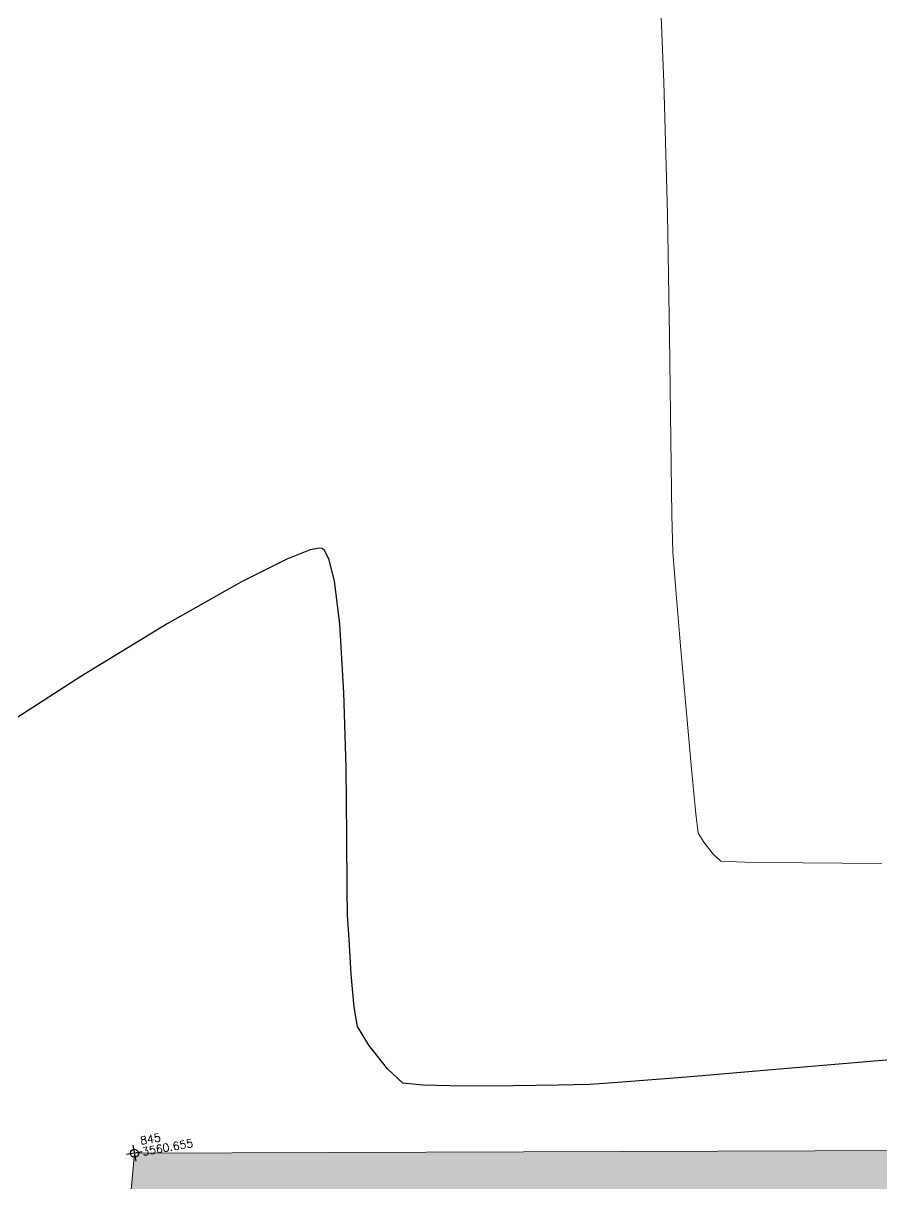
# Model space of a CAD drawing. Header units: millimetres. Extents: x 736950 to 740938, y 8500595 to 8502163.
# Drawn here: x 738263.83 to 738274.55, y 8501182.72 to 8501197.23 of the extents above; entities that cross this region are included whole.
import ezdxf

# ---------------------------------------------------------------- set-up
doc = ezdxf.new("R2010")
doc.units = ezdxf.units.MM
for name, color, linetype, lineweight in [('CONT-MJR', 80, 'Continuous', 30), ('CONT-MNR', 96, 'Continuous', 15), ('pista', 251, 'Continuous', 5)]:
    doc.layers.add(name, color=color, linetype=linetype, lineweight=lineweight)
doc.styles.add('5mm', font='arial.ttf', dxfattribs={"height": 3})

msp = doc.modelspace()

# ---------------------------------------------------------------- hatches: boundary and pattern name
at = {"layer": 'pista'}
h = msp.add_hatch(dxfattribs=at)
h.set_pattern_fill('HONEY', color=256, scale=3, angle=9.94991650582834, style=0)
h.set_pattern_definition([(9.94991650582834, (1479841.21072825, -18.49207214638591), (0.4979252195647159, 0.4170677100899267), [0.375, -0.75]), (129.9499165058283, (1479841.21072825, -18.49207214638591), (-0.6101538418184378, 0.222682034283025), [0.3749999999999999, -0.7499999999999998]), (69.94991650582834, (1479841.21072825, -18.49207214638591), (-0.112228622253722, 0.6397497443729518), [-0.75, 0.375])])
h.paths.add_polyline_path([(737744.7999806425, 8501250.923935566), (737743.4751223363, 8501250.754223157), (737756.465848178, 8501242.026572531), (737763.5739612179, 8501242.006896213), (737770.002546867, 8501243.455222024), (737769.8468594846, 8501244.342704736), (737763.4750639071, 8501242.907173423), (737756.7405500773, 8501242.925815564)])
h.paths.add_polyline_path([(737794.2809870465, 8501256.017245878), (737809.7820272583, 8501263.709828075), (737823.391616501, 8501273.483615467), (737837.0791595323, 8501280.557800073), (737851.5530432165, 8501285.77819753), (737870.8510758049, 8501293.050216693, -0.9976846880626209), (737871.0089264096, 8501292.63424804), (737865.2748787645, 8501289.581801567, 0.7845063948290762), (737866.1540430214, 8501286.121818589), (737883.2588851704, 8501291.348365877), (737897.4188924351, 8501296.516943583), (737903.2981396064, 8501301.44146652, -0.5512150924587264), (737904.1219025984, 8501301.177325813), (737906.855912117, 8501297.98174819, 0.5618964424650519), (737910.2738656431, 8501298.536066804), (737914.22079628, 8501308.558674501), (737925.6412323939, 8501300.72656757, 0.340189525830376), (737928.7023693406, 8501300.894137181), (737936.9171069289, 8501306.117412793, -0.358727273887905), (737938.1716059428, 8501305.962964654), (737943.1732157968, 8501301.051021611, 0.3417074120720416), (737946.0555081918, 8501300.709858142), (737955.8779356404, 8501307.072689936), (737971.8320576148, 8501314.464803053), (737988.5677626224, 8501323.411181662), (738023.1375471824, 8501336.282937778), (738044.4246208373, 8501357.728329657), (738061.4456776979, 8501362.208386911), (738078.9085143938, 8501363.070318012), (738112.0997810266, 8501372.051506756), (738118.6561313582, 8501373.365123207), (738128.3493353954, 8501376.976906104), (738155.2251721952, 8501366.826195797), (738176.6167526407, 8501363.543890122), (738193.8053773039, 8501353.328603027), (738204.7313956148, 8501340.877429372), (738207.705198212, 8501335.751671141), (738214.35685511, 8501331.742925933), (738229.9282901662, 8501313.374534177), (738233.5603594936, 8501308.186787868), (738234.53883727, 8501308.358438132), (738230.6417003467, 8501313.924784988), (738214.9478837823, 8501332.43754055), (738208.3676942562, 8501336.403214611), (738205.4657963786, 8501341.405035153), (738194.387784551, 8501354.029418997), (738176.9261677533, 8501364.406946706), (738155.4549153853, 8501367.70147717), (738128.3514754312, 8501377.93815071), (738118.4090486554, 8501374.233504975), (738111.8936108743, 8501372.928085677), (738078.7671659255, 8501363.964436961), (738061.3074614278, 8501363.102660457), (738043.958527311, 8501358.536303693), (738022.6381405202, 8501337.057350922), (737988.196920163, 8501324.233464561), (737971.4304040315, 8501315.270615296), (737955.4419368334, 8501307.862588815), (737945.5806043665, 8501301.47455489, -0.3391433520832071), (737943.8038299843, 8501301.693147572), (737938.8116631231, 8501306.59581691, 0.3560082385246841), (737936.4342009705, 8501306.876887502), (737928.158540546, 8501301.61487459, -0.3502196171718997), (737926.1502499409, 8501301.468794718), (737914.5128481541, 8501309.44969617, 0.4302069892023044), (737913.4330382891, 8501309.014522241), (737909.4507249827, 8501298.90206584, -0.5704007069138802), (737907.5397775185, 8501298.566836312), (737904.9064502402, 8501301.644734057, 0.4931454261128044), (737902.7202336333, 8501302.131411942), (737896.9620044216, 8501297.308254998), (737882.9728831241, 8501292.20205278), (737866.0373022418, 8501287.027224885, -0.7384715771871906), (737865.6977918843, 8501288.787355538), (737871.5108758068, 8501291.881875956, 0.9119586051647783), (737870.5337161538, 8501293.892406015), (737851.2416702455, 8501286.62264278), (737836.7183275839, 8501281.384406622), (737822.9200107896, 8501274.252970394), (737809.3164408724, 8501264.483505804), (737793.8201376351, 8501256.79327439), (737778.9884914039, 8501246.402265295), (737769.846859484, 8501244.34270474), (737770.0025468671, 8501243.455222024), (737779.3594973255, 8501245.563292695)])
h.paths.add_polyline_path([(738260.5182952256, 8501271.251537092), (738234.538837269, 8501308.358438132), (738233.56035949, 8501308.186787868), (738259.6897886079, 8501270.86568047), (738269.3749442189, 8501234.589470252), (738274.5057655985, 8501215.583008338), (738279.7983711922, 8501189.602392923), (738280.7089290785, 8501189.641305126), (738275.382018582, 8501215.790318219), (738270.2441657205, 8501234.822827347)])
h = msp.add_hatch(dxfattribs=at)
h.set_pattern_fill('AR-CONC', color=256, scale=0.1, angle=9.94991650582834, style=0)
h.set_pattern_definition([(59.94991650582833, (1479841.21072825, -18.49207214638591), (0.7173147616177996, 0.06212513786334364), [0.07500000000000001, -0.8250000000000001]), (4.949916505828331, (1479841.21072825, -18.49207214638591), (-0.2666336227691331, 0.7169040729334506), [0.06, -0.66]), (110.4013165058283, (1479841.270504478, -18.48689504899085), (0.4506817424667108, 0.7790288530571421), [0.06374018999999999, -0.7011421119999998]), (56.13411650582835, (1479841.176170796, -18.29508031532168), (1.07978843215245, 0.02137619624183779), [0.1124999999999999, -1.237499999999998]), (106.5855165058283, (1479841.266153166, -18.29329902119935), (0.752289432321798, 1.120964142855684), [0.09561028799999993, -1.051712999999999]), (1.134116505828333, (1479841.176170796, -18.29508031532168), (0.7522885572049924, 1.12096473051034), [0.09000000000000001, -0.9900000000000001]), (30.94991650582834, (1479841.283306076, -18.32704954408109), (0.6574964912282043, -0.293425227292985), [0.07500000000000001, -0.8250000000000001]), (335.9499165058284, (1479841.283306076, -18.32704954408109), (0.1143589702920628, 0.7562849757157031), [0.06, -0.66]), (81.40131650582836, (1479841.338097435, -18.35150168277323), (0.7718558160208798, 0.4628591428967336), [0.06374019000000002, -0.701142112]), (47.44991650582834, (1479841.21072825, -18.49207214638591), (-0.04554285905854174, 0.3299879209740469), [0, -0.652, 0, -0.67, 0, -0.6625000000000001]), (17.44991650582834, (1479841.21072825, -18.49207214638591), (0.1909634295804004, 0.4339344980096552), [0, -0.3819999999999997, 0, -0.6369999999999993, 0, -0.2524999999999997]), (337.4499165058283, (1479840.991082356, -18.53060370869935), (0.5296904964497462, 0.07002209344786473), [0, -0.25, 0, -0.7799999999999999, 0, -1.035]), (327.4499165058284, (1479840.892586439, -18.5478824339807), (0.557117696670718, 0.1993664657265957), [0, -0.325, 0, -0.518, 0, -0.735])])
h.paths.add_polyline_path([(738284.6109174069, 8501183.004179971, -0.9073771424439933), (738284.5116798828, 8501182.996562041, -0.03778766445812268), (738284.5109405869, 8501183.004072499), (738283.9333681524, 8501182.991028674, -0.9271765226165122), (738283.8341329398, 8501182.981260404, -0.4520928505703445), (738283.8810775533, 8501183.039846687), (738283.8679425054, 8501183.324673828, -0.3773223890139547), (738283.8163912022, 8501183.365981381, -0.04908626364817738), (738283.8156518487, 8501183.37574709), (738278.1869456196, 8501183.502576469, -0.3520052857541533), (738278.1456318415, 8501183.45549268), (738278.199094187, 8501183.150735116), (738277.4170427516, 8501183.14276122, -0.9214353480249982), (738277.3177973921, 8501183.133612076, -0.04261868429522234), (738277.3170456205, 8501183.142087081), (738265.2672022469, 8501183.102476913, -0.4419614307767507), (738265.2126830742, 8501183.052517228), (738264.5283384793, 8501175.512392357, -0.3387931184679318), (738264.573066995, 8501175.471236393, -0.486849289423172), (738264.5204300327, 8501175.412712015), (738263.9663195601, 8501167.256389134, -0.3451262395650665), (738264.0121785146, 8501167.215143483, -0.04425578873648772), (738264.0129302924, 8501167.206341675), (738283.8916427856, 8501167.141757363, -0.915239575133387), (738283.9908904801, 8501167.150234282, -0.04496924407020542), (738283.9916415926, 8501167.141290067), (738295.7992891411, 8501167.069297355, -0.4300424214539171), (738295.8522782363, 8501167.11890302), (738296.3239514121, 8501174.992234437, -0.6409474183817956), (738296.236077379, 8501175.015344504, -0.4321254672563369), (738296.2796926561, 8501175.073665585, -0.4697793551392366), (738296.3317547692, 8501175.13035607), (738296.7141564585, 8501182.706887847, -0.3500025761121859), (738296.6674288851, 8501182.74818492, -0.04856033147103091), (738296.6666872777, 8501182.757845715)])
h.paths.add_polyline_path([(738284.2121058892, 8501182.285098463, -0.04350558478775747), (738284.2128579292, 8501182.276446406), (738295.7057329573, 8501182.273528745, -0.9166164813304881), (738295.804980914, 8501182.282155417, -0.4765612545738888), (738295.7540117699, 8501182.223545687), (738295.2612373917, 8501167.917061849, -0.3544984908520335), (738295.3087641643, 8501167.875730846, -1), (738295.2102682475, 8501167.858452119, -0.04316440457768513), (738295.2095162367, 8501167.867036069), (738284.1152893563, 8501167.854740407, -0.9172433347064233), (738284.0160414288, 8501167.846045628, -0.04539249501870081), (738284.0152909028, 8501167.855074318), (738264.6757459088, 8501168.005667042, -0.9131570402632543), (738264.5764994661, 8501167.997417007, -0.4865015188276046), (738264.6290803201, 8501168.055945164), (738265.1166263304, 8501175.353828063, -0.3454409408108431), (738265.0707112678, 8501175.395077493, -0.5113582602255807), (738265.1272489687, 8501175.4531826), (738266.1254460074, 8501182.226612043, -0.3233129798814942), (738266.0834877916, 8501182.267438421, -1), (738266.1819837082, 8501182.284717148, -0.04281453786618431), (738266.1827355929, 8501182.276203044), (738278.1835035697, 8501182.306267085, -0.917886571851021), (738278.2827513712, 8501182.315031707, -0.04470652183772439), (738278.2835027758, 8501182.30613993), (738284.1128585679, 8501182.276711512, -0.9144132667023064)], flags=16)
h.paths.add_polyline_path([(738287.0671782555, 8501174.749070477, -1), (738286.9686823388, 8501174.73179175, -1)], flags=0)

# ---------------------------------------------------------------- linework, layer by layer
at = {"linetype": 'Continuous', "extrusion": (-0.172787269436437, 0.9849591664230046, 0), "elevation": 8245755.391062786}
msp.add_lwpolyline([(-2196057.408162654, 0), (-2196057.208162654, 0)], dxfattribs=at)
at = {"linetype": 'Continuous', "extrusion": (0.9849591664230046, 0.172787269436437, 0), "elevation": 2196057.308162654}
msp.add_lwpolyline([(8245755.491062786, 0), (8245755.291062787, 0)], dxfattribs=at)
at = {"linetype": 'Continuous'}
msp.add_circle((738265.217202517, 8501183.102312556), 0.05, dxfattribs=at)
at = {"layer": 'CONT-MJR', "elevation": 3560}
for points in [[(738267.5287462283, 8501190.665898317), (738267.4117148425, 8501190.642853461)], [(738267.5620949466, 8501190.659853995), (738267.5287462283, 8501190.665898317)], [(738267.5926176549, 8501190.634704065), (738267.5620949466, 8501190.659853995)], [(738267.8352787892, 8501188.85672441), (738267.7826084752, 8501189.714531388)], [(738267.8788533349, 8501186.075198734), (738267.8744425944, 8501186.39735281)], [(738267.8987142507, 8501185.774097908), (738267.8788533349, 8501186.075198734)], [(738268.0045958826, 8501184.686089518), (738267.9634236553, 8501184.928760322)], [(738268.1480595686, 8501184.453118974), (738268.0045958826, 8501184.686089518)], [(738268.3790832716, 8501184.158227868), (738268.1480595686, 8501184.453118974)], [(738275.5322691607, 8501184.342728933), (738274.3648032993, 8501184.243264003)], [(738268.5713853068, 8501183.978327049), (738268.3790832716, 8501184.158227868)], [(738273.1782762085, 8501184.142968312), (738272.1128604679, 8501184.054265466)], [(738268.8246990982, 8501183.95069387), (738268.5713853068, 8501183.978327049)], [(738269.9431174968, 8501183.942265742), (738269.3305033431, 8501183.940421226)], [(738270.9060533543, 8501183.961332757), (738270.5168610151, 8501183.950984044)]]:
    msp.add_lwpolyline(points, dxfattribs=at)
at = {"layer": 'CONT-MJR', "extrusion": (-0.4493276024320373, 0.8933670610072196, 0), "elevation": 7262959.800706984}
msp.add_lwpolyline([(-4479363.086629711, 3560.000000000006), (-4479362.452754034, 3560.000000000006)], dxfattribs=at)
at = {"layer": 'CONT-MJR', "extrusion": (0.3699753721845589, -0.9290415620287916, 0), "elevation": -7624818.673520198}
msp.add_lwpolyline([(3831112.281476109, 3560), (3831111.969713775, 3560)], dxfattribs=at)
at = {"layer": 'CONT-MJR', "extrusion": (0.8849349338792307, 0.465714679605616, 0), "elevation": 4612448.05596575}
msp.add_lwpolyline([(7179178.399022372, 3560), (7179178.516857436, 3560)], dxfattribs=at)
at = {"layer": 'CONT-MJR', "extrusion": (0.9707139689725269, 0.2402381952180047, 0), "elevation": 2758957.388498395}
msp.add_lwpolyline([(8074864.030460681, 3560.00000000001), (8074864.313561055, 3560.00000000001)], dxfattribs=at)
at = {"layer": 'CONT-MJR', "extrusion": (-0.4923347441982003, 0.8704059395795117, 0), "elevation": 7036012.204838383}
msp.add_lwpolyline([(-4828022.918669045, 3560), (-4828021.853826741, 3560)], dxfattribs=at)
at = {"layer": 'CONT-MJR', "extrusion": (0.9923979662642926, 0.1230702098580164, 0), "elevation": 1778898.648229289}
msp.add_lwpolyline([(8345704.612590835, 3560.000000000013), (8345705.157822538, 3560.000000000013)], dxfattribs=at)
at = {"layer": 'CONT-MJR', "extrusion": (-0.5197253066260031, 0.8543334276806142, 0), "elevation": 6879155.221136154}
msp.add_lwpolyline([(-5049008.43841428, 3560.000000000003), (-5049007.175625299, 3560.000000000003)], dxfattribs=at)
at = {"layer": 'CONT-MJR', "extrusion": (0.5413824646522456, -0.8407764429187227, 0), "elevation": -6747916.018536155}
msp.add_lwpolyline([(5223110.129298796, 3560), (5223108.781743929, 3560)], dxfattribs=at)
at = {"layer": 'CONT-MJR', "extrusion": (0.9995897526665908, 0.02864134012129851, 0), "elevation": 981450.4043488612}
msp.add_lwpolyline([(8476555.35538955, 3560.000000000002), (8476556.286494292, 3560.000000000002)], dxfattribs=at)
at = {"layer": 'CONT-MJR', "extrusion": (0.9999338647880605, 0.01150069780547042, 0), "elevation": 835988.629769818}
msp.add_lwpolyline([(8492134.236746894, 3560.000000000004), (8492135.102556694, 3560.000000000004)], dxfattribs=at)
at = {"layer": 'CONT-MJR', "extrusion": (0.999992669050699, 0.003829078852610995, 0), "elevation": 770814.1752944449}
msp.add_lwpolyline([(8498297.189680746, 3560.00000000001), (8498297.852581915, 3560.00000000001)], dxfattribs=at)
at = {"layer": 'CONT-MJR', "extrusion": (0.9977888818030671, 0.06646312774903868, 0), "elevation": 1301650.897251372}
msp.add_lwpolyline([(8433320.620506687, 3560), (8433321.053872038, 3560)], dxfattribs=at)
at = {"layer": 'CONT-MJR', "extrusion": (0.9962406732491185, 0.08662863824476964, 0), "elevation": 1471938.646764904}
msp.add_lwpolyline([(8405271.048512306, 3560), (8405271.463000964, 3560)], dxfattribs=at)
at = {"layer": 'CONT-MJR', "extrusion": (0.08422840901679142, -0.9964464737829625, 0), "elevation": -8408791.387014436}
msp.add_lwpolyline([(1451692.111061347, 3560), (1451690.920302864, 3560)], dxfattribs=at)
at = {"layer": 'CONT-MJR', "extrusion": (0.06997469371529204, -0.9975487668477423, 0), "elevation": -8428685.296843313}
msp.add_lwpolyline([(1331329.379509482, 3560.000000000012), (1331328.975844703, 3560.000000000012)], dxfattribs=at)
at = {"layer": 'CONT-MJR', "extrusion": (0.08018350287995706, -0.996780119116498, 0), "elevation": -8414614.010154266}
msp.add_lwpolyline([(1417549.680695686, 3560.000000000003), (1417548.873966302, 3560.000000000003)], dxfattribs=at)
at = {"layer": 'CONT-MJR', "extrusion": (-0.02030534006461515, -0.9997938253284326, 0), "elevation": -8514422.021429528}
msp.add_lwpolyline([(565497.6872045004, 3560.000000000013), (565497.1812959504, 3560.000000000013)], dxfattribs=at)
at = {"layer": 'CONT-MJR', "extrusion": (0.01519371675331857, -0.9998845688234317, 0), "elevation": -8488985.576197848}
msp.add_lwpolyline([(867349.8784457375, 3560), (867349.3046359837, 3560)], dxfattribs=at)
at = {"layer": 'CONT-MNR', "extrusion": (0.9991548537406995, 0.04110447963910702, 0), "elevation": 1087085.141590121}
msp.add_lwpolyline([(8463665.454112707, 3559.00000000001), (8463667.092567164, 3559.00000000001)], dxfattribs=at)
at = {"layer": 'CONT-MNR', "elevation": 3559}
for points in [[(738271.8755417574, 8501194.844355984), (738271.8313183745, 8501196.48798265)], [(738271.9027032795, 8501193.3146562), (738271.8755417574, 8501194.844355984)], [(738271.9188655163, 8501192.019367112), (738271.9027032795, 8501193.3146562)], [(738271.9424424319, 8501190.613956327), (738271.9300910427, 8501191.078972545)], [(738272.1091874967, 8501188.651835473), (738272.0405501624, 8501189.442572532)], [(738272.4471207462, 8501186.840535311), (738272.3317824219, 8501186.987759365)], [(738272.543127321, 8501186.750720028), (738272.4471207462, 8501186.840535311)], [(738272.8427149052, 8501186.738838628), (738272.543127321, 8501186.750720028)], [(738273.570420705, 8501186.730005383), (738272.8427149052, 8501186.738838628)], [(738274.5536490545, 8501186.723718084), (738273.570420705, 8501186.730005383)]]:
    msp.add_lwpolyline(points, dxfattribs=at)
at = {"layer": 'CONT-MNR', "extrusion": (0.9999287611664454, 0.01193618834210036, 0), "elevation": 839691.1543106968}
msp.add_lwpolyline([(8491773.31123101, 3559.000000000013), (8491774.251692574, 3559.000000000013)], dxfattribs=at)
at = {"layer": 'CONT-MNR', "extrusion": (0.996629359581191, 0.0820360873078732, 0), "elevation": 1433187.908620558}
msp.add_lwpolyline([(8411970.742483146, 3559.000000000006), (8411971.215737773, 3559.000000000006)], dxfattribs=at)
at = {"layer": 'CONT-MNR', "extrusion": (0.9964300900232664, 0.08442200954860943, 0), "elevation": 1453323.972122457}
msp.add_lwpolyline([(8408514.552310603, 3559.000000000012), (8408515.254541844, 3559.000000000012)], dxfattribs=at)
at = {"layer": 'CONT-MNR', "extrusion": (0.9959909165436541, 0.08945442505841665, 0), "elevation": 1495781.257851351}
msp.add_lwpolyline([(8401064.22229291, 3559), (8401064.969988093, 3559)], dxfattribs=at)
at = {"layer": 'CONT-MNR', "extrusion": (0.9954047859968604, 0.0957565246578259, 0), "elevation": 1548923.866881185}
msp.add_lwpolyline([(8391428.187392823, 3559.000000000013), (8391428.751591438, 3559.000000000013)], dxfattribs=at)
at = {"layer": 'CONT-MNR', "extrusion": (0.9923396022924282, 0.1235399276432738, 0), "elevation": 1782852.840747755}
msp.add_lwpolyline([(8344858.528265005, 3559.000000000004), (8344858.771591202, 3559.000000000004)], dxfattribs=at)
at = {"layer": 'CONT-MNR', "extrusion": (0.8514997074929197, 0.5243550783004514, 0), "elevation": 5086279.243176189}
msp.add_lwpolyline([(6851641.387080885, 3559.000000000006), (6851641.523675506, 3559.000000000006)], dxfattribs=at)
at = {"layer": 'pista'}
msp.add_lwpolyline([(738277.3670453505, 8501183.14225144), (738265.217202517, 8501183.102312556), (738264.5238190367, 8501175.46259703), (738263.9629305563, 8501167.20650412), (738283.9416425218, 8501167.141594918), (738295.8492882119, 8501167.068992503), (738296.3292343842, 8501175.080419634), (738296.7166768435, 8501182.756824283), (738284.5609278411, 8501183.005201403)], dxfattribs=at)

# ---------------------------------------------------------------- texts
at = {"color": 2, "insert": (738265.2828688525, 8501183.306733524), "char_height": 0.1, "width": 0.4, "attachment_point": 1, "rotation": 9.94991650582834, "style": '5mm'}
msp.add_mtext('\\Ftxt.shx;\\W1.0000000000;\\T1.0000000000;\\o\\l845', dxfattribs=at)
at = {"color": 1, "insert": (738265.3070590702, 8501183.16883924), "char_height": 0.1, "width": 0.8166666666666667, "attachment_point": 1, "rotation": 9.94991650582834, "style": '5mm'}
msp.add_mtext('\\Ftxt.shx;\\W1.0000000000;\\T1.0000000000;\\o\\l3560.655', dxfattribs=at)

doc.saveas('drawing.dxf')
